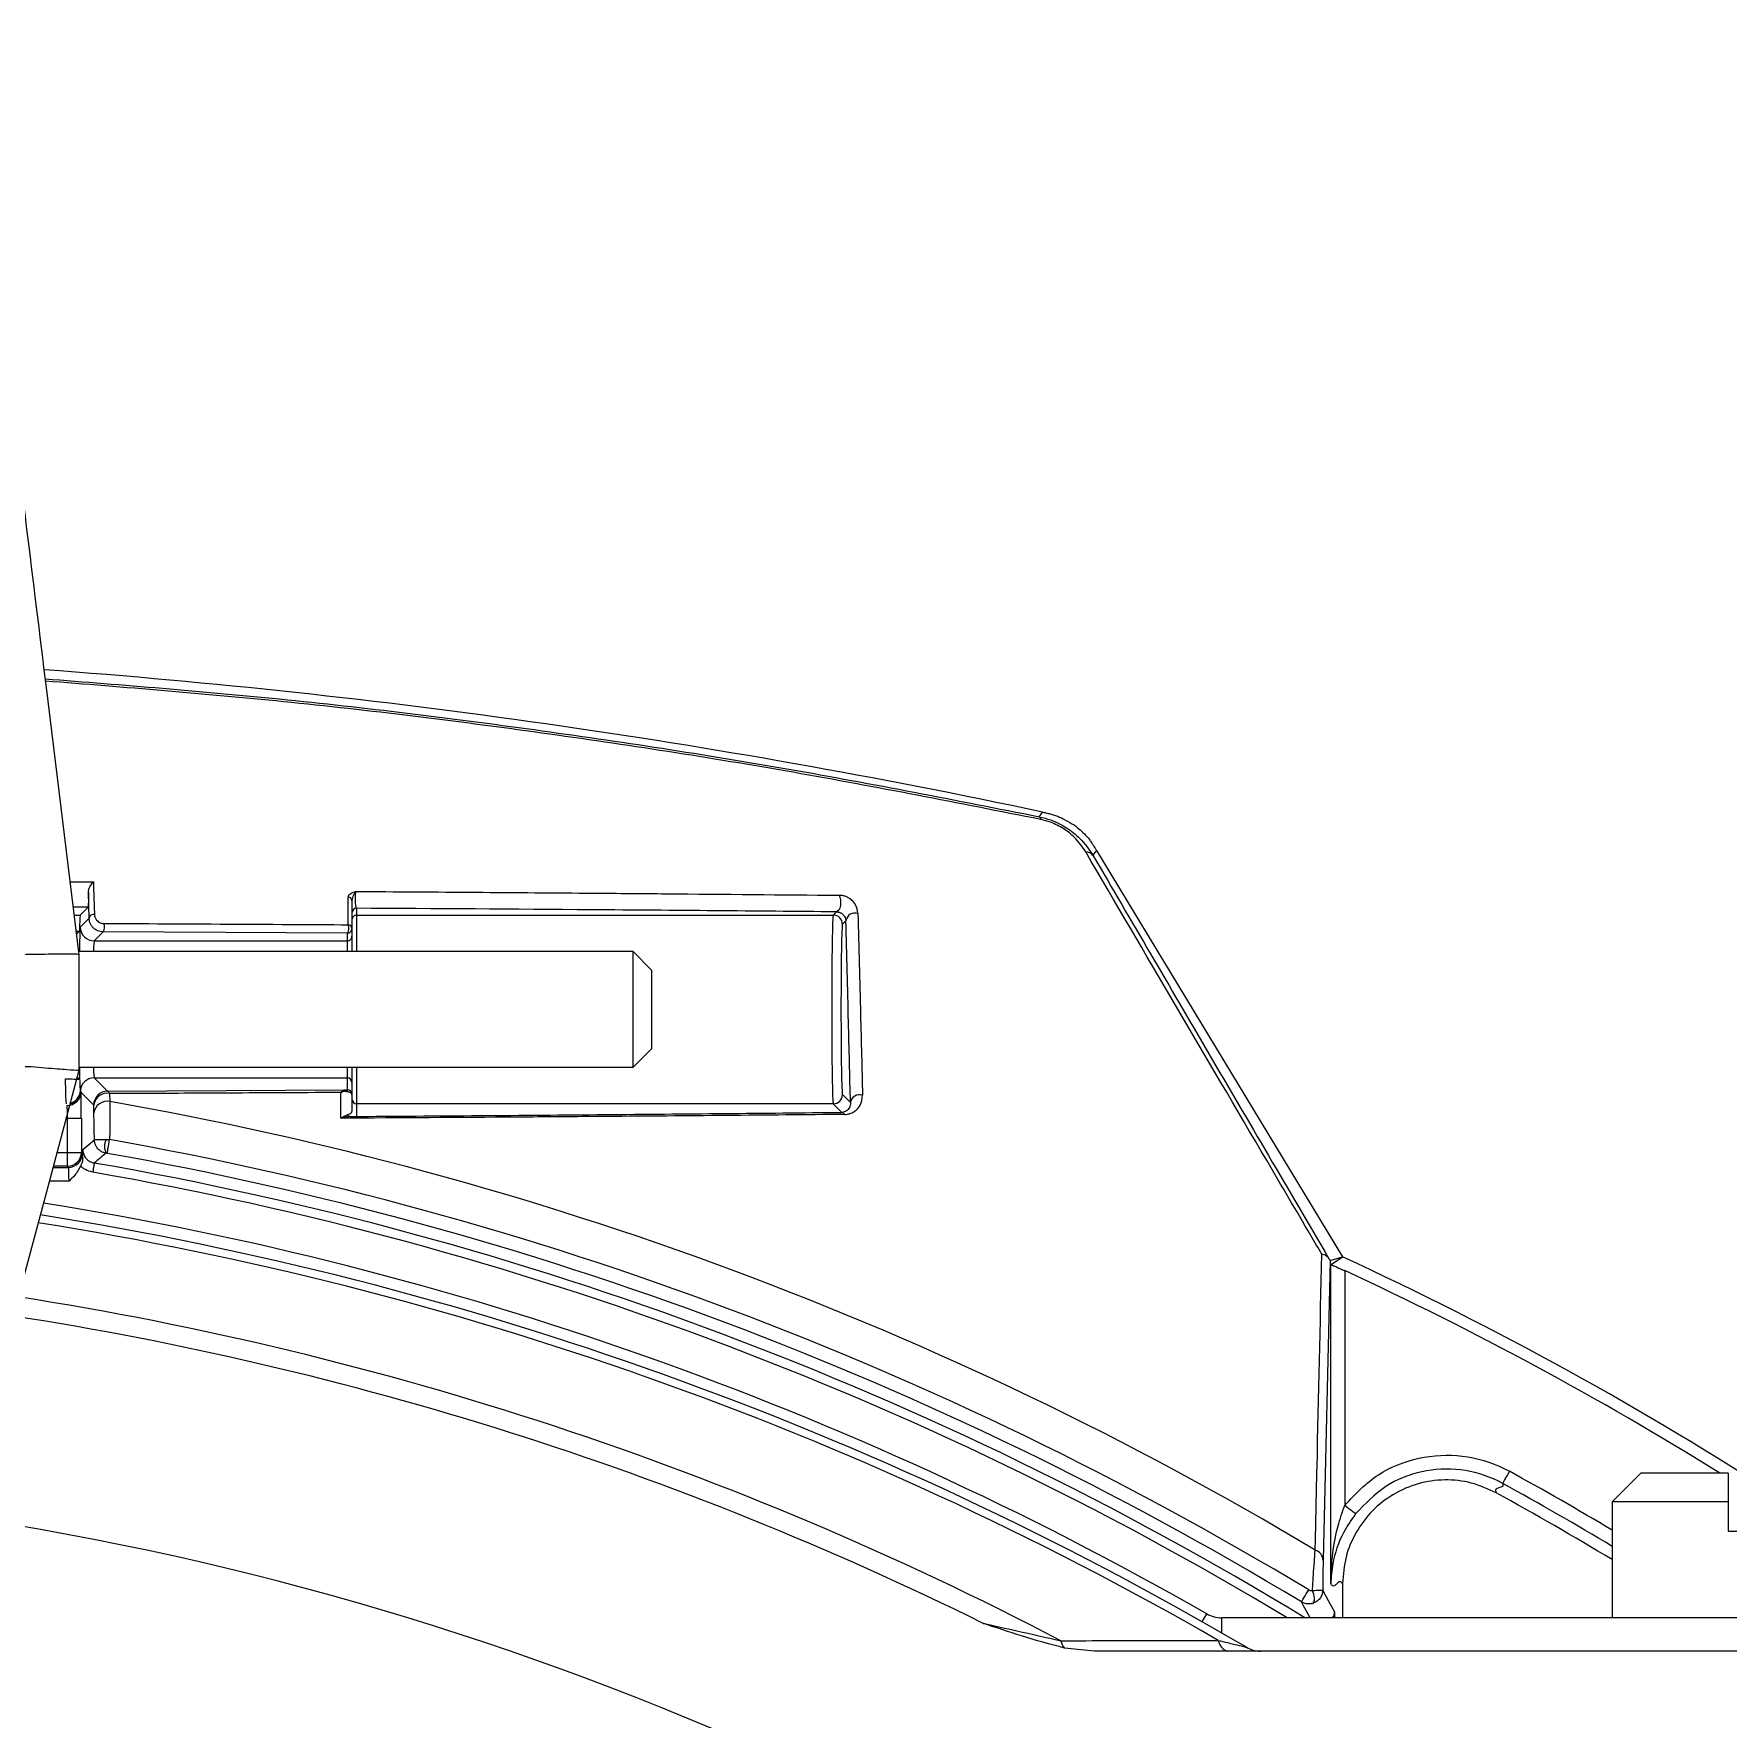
# Model space of a CAD drawing. Extents: x 7 to 135, y 3 to 97.
# Drawn here: x 129.423 to 131.254, y 44.61 to 46.432 of the extents above; entities that cross this region are included whole.
import ezdxf

# ---------------------------------------------------------------- set-up
doc = ezdxf.new("R2010")
doc.units = 0
doc.header["$MEASUREMENT"] = 0
doc.layers.add('OBJECT', color=7, linetype='CONTINUOUS')

msp = doc.modelspace()

# ---------------------------------------------------------------- linework, layer by layer
at = {"layer": 'OBJECT'}
for p, q in [((129.4362, 45.7251), (129.4716, 45.4365)), ((130.5712, 45.5492), (130.8372, 45.1099)), ((129.4826, 45.4759), (129.4819, 45.5041)), ((129.7667, 45.4947), (129.7667, 45.4648)), ((129.4816, 45.4879), (129.4653, 45.488)), ((129.4663, 45.4794), (129.4731, 45.4794)), ((129.4816, 45.4879), (129.4731, 45.4794)), ((129.4731, 45.4664), (129.4826, 45.4759)), ((129.7717, 45.4867), (129.7717, 45.4794)), ((129.7717, 45.4794), (130.2867, 45.4794)), ((129.7717, 45.4794), (129.7717, 45.4399)), ((130.2867, 45.4794), (130.2902, 45.4828)), ((129.4685, 45.4619), (129.4722, 45.4619)), ((129.4722, 45.4619), (129.4689, 45.4586)), ((129.4978, 45.4611), (129.4881, 45.4514)), ((129.7617, 45.4598), (129.4978, 45.4611)), ((129.7617, 45.4514), (129.7617, 45.4598)), ((129.7667, 45.4648), (129.7667, 45.4564)), ((130.3005, 45.4732), (130.2967, 45.4694)), ((130.0704, 45.4399), (129.4712, 45.4399)), ((129.4881, 45.4514), (129.7617, 45.4514)), ((129.7617, 45.4399), (129.7617, 45.4514)), ((129.7667, 45.4564), (129.7667, 45.4399)), ((130.0904, 45.4199), (130.0704, 45.4399)), ((130.0704, 45.3149), (130.0704, 45.4399)), ((129.4716, 45.4365), (129.4716, 45.3115)), ((129.4716, 45.4365), (129.4716, 45.4365)), ((130.0904, 45.4199), (130.0904, 45.335)), ((130.0704, 45.3149), (130.0904, 45.3349)), ((130.0904, 45.335), (130.0904, 45.3349)), ((129.4716, 45.3149), (130.0704, 45.3149)), ((129.4716, 45.3115), (129.4716, 45.3115)), ((129.7617, 45.3034), (129.7617, 45.3149)), ((129.7667, 45.3149), (129.7667, 45.2984)), ((129.7717, 45.3149), (129.7717, 45.2754)), ((129.4723, 45.3019), (129.4697, 45.3045)), ((129.4723, 45.3019), (129.4724, 45.3018)), ((129.4881, 45.3034), (129.5026, 45.289)), ((129.4881, 45.3034), (129.7617, 45.3034)), ((129.7617, 45.2906), (129.7617, 45.3034)), ((129.7667, 45.2984), (129.7667, 45.2856)), ((129.4582, 45.2754), (129.4582, 45.2754)), ((129.4732, 45.2894), (129.4738, 45.2888)), ((129.4732, 45.2894), (129.4732, 45.2894)), ((129.4738, 45.2888), (129.4739, 45.2876)), ((129.4876, 45.274), (129.4739, 45.2876)), ((129.5026, 45.289), (129.7589, 45.2904)), ((129.5048, 45.2864), (129.505, 45.2779)), ((129.7667, 45.2856), (129.7667, 45.2671)), ((130.2867, 45.2754), (129.7717, 45.2754)), ((129.7717, 45.2754), (129.7717, 45.2621)), ((130.2961, 45.2661), (130.2867, 45.2754)), ((130.2967, 45.2854), (130.3054, 45.2768)), ((129.4593, 45.2598), (129.4578, 45.2598)), ((129.4593, 45.2229), (129.4593, 45.2598)), ((129.4593, 45.2598), (129.4743, 45.2598)), ((129.4743, 45.2598), (129.4743, 45.2229)), ((129.4878, 45.2655), (129.4876, 45.274)), ((129.4479, 45.2229), (129.4593, 45.2229)), ((129.4593, 45.2229), (129.4743, 45.2229)), ((129.4593, 45.2079), (129.4593, 45.2229)), ((129.4743, 45.2229), (129.4754, 45.2217)), ((129.5021, 45.2218), (129.5009, 45.222)), ((129.501, 45.2368), (129.5048, 45.2367)), ((129.4435, 45.2067), (129.4604, 45.2067)), ((129.4593, 45.2079), (129.4438, 45.2079)), ((129.4604, 45.2067), (129.4593, 45.2079)), ((129.4609, 45.1917), (129.4395, 45.1917)), ((130.8237, 45.1061), (130.8372, 45.1099)), ((130.8237, 45.1061), (130.8161, 44.7824)), ((130.8244, 44.7565), (130.8244, 45.1017)), ((130.8394, 45.095), (130.8394, 44.8416)), ((131.1594, 44.8762), (131.1284, 44.8452)), ((131.2536, 44.8762), (131.1594, 44.8762)), ((131.2536, 44.8762), (131.2536, 44.8452)), ((131.1284, 44.8452), (131.1284, 44.7199)), ((131.2536, 44.8452), (131.1284, 44.8452)), ((131.2536, 44.8452), (131.2536, 44.8137)), ((131.2536, 44.8137), (131.3156, 44.8137)), ((130.8247, 44.7561), (130.8244, 44.7565)), ((130.8372, 44.7568), (130.8372, 44.7199)), ((130.8285, 44.7265), (130.8285, 44.7199)), ((130.6855, 44.7156), (130.6905, 44.7241)), ((131.6119, 44.7199), (130.7064, 44.7199)), ((130.7064, 44.7199), (130.7064, 44.7036)), ((130.569, 44.6839), (130.5366, 44.6872)), ((131.6089, 44.6839), (130.569, 44.6839))]:
    msp.add_line(p, q, dxfattribs=at)
at = {"layer": 'OBJECT', "flags": 128}
for points in [[(130.5094, 45.5856), (130.5113, 45.5883), (130.513, 45.5906)], [(130.5712, 45.5492), (130.5695, 45.5468), (130.5674, 45.5439)], [(129.4874, 45.5153), (129.4875, 45.5098), (129.4881, 45.4878), (129.4883, 45.48)], [(129.7627, 45.4689), (129.7626, 45.4744), (129.7626, 45.4988)], [(130.293, 45.5007), (130.294, 45.4985), (130.2945, 45.4957), (130.2947, 45.4927), (130.2945, 45.4897), (130.2938, 45.4869), (130.2928, 45.4848), (130.2915, 45.4834), (130.2902, 45.4828)], [(129.4716, 45.3115), (129.4361, 45.1788), (129.4005, 45.046)], [(129.4619, 45.2751), (129.4643, 45.2759), (129.4651, 45.2762)], [(129.4758, 45.2261), (129.4822, 45.2315), (129.4883, 45.2366)], [(129.5021, 45.2218), (129.5022, 45.2221), (129.5024, 45.2232), (129.5027, 45.2248), (129.503, 45.2268), (129.5035, 45.2292), (129.5039, 45.2318), (129.5044, 45.2343), (129.5048, 45.2367)], [(129.4882, 45.2113), (129.4882, 45.2111), (129.4881, 45.2105), (129.4879, 45.2096), (129.4877, 45.2084), (129.4875, 45.2069), (129.4872, 45.2052), (129.4869, 45.2034), (129.4865, 45.2015)], [(130.8244, 45.1017), (130.8247, 45.1018), (130.8372, 45.1099)], [(130.8394, 44.8416), (130.8417, 44.8399), (130.8439, 44.8382), (130.8459, 44.8366), (130.8477, 44.8352), (130.8491, 44.8341), (130.8502, 44.8332), (130.851, 44.8327), (130.8512, 44.8324)], [(130.7926, 44.737), (130.7928, 44.7374), (130.7934, 44.7383), (130.7942, 44.7397), (130.7953, 44.7414), (130.7966, 44.7435), (130.7979, 44.7457), (130.7992, 44.7479), (130.8005, 44.75)], [(130.8047, 44.7355), (130.8056, 44.7361), (130.8062, 44.7372), (130.8066, 44.7388), (130.8067, 44.7407), (130.8065, 44.7429), (130.8061, 44.7452), (130.8055, 44.7474), (130.8046, 44.7496)], [(130.8156, 44.7496), (130.8217, 44.7387), (130.8285, 44.7265)], [(130.8022, 44.7199), (130.7945, 44.7337), (130.7926, 44.737)]]:
    msp.add_lwpolyline(points, dxfattribs=at)
at = {"layer": 'OBJECT'}
for centre, radius, start, end in [((128.8469, 37.766), 8, 77.97978, 85.79165), ((130.5075, 45.5826), 0.00353, 359.3786, 57.7561), ((130.5599, 45.5384), 0.00927, 35.977, 92.5454), ((129.7623, 45.4943), 0.00445, 4.4728, 85.1455), ((129.4874, 45.4753), 0.00482, 79.357, 172.9209), ((129.7717, 45.4817), 0.005, 89.9969, 179.993), ((129.7717, 45.4744), 0.005, 89.9935, 179.9964), ((130.2867, 45.4694), 0.01, 0.0209, 89.9795), ((130.3102, 45.4717), 0.00988, 71.4738, 171.244), ((129.4881, 45.4664), 0.015, 180.0201, 269.9804), ((129.488, 45.4664), 0.0112, 331.5599, 19.8993), ((129.7548, 45.4651), 0.00871, 322.4265, 25.6733), ((129.7617, 45.4648), 0.005, 269.9952, 359.9964), ((129.7623, 45.4644), 0.00445, 4.4669, 85.0727), ((129.7617, 45.4564), 0.005, 269.9952, 359.9964), ((129.4881, 45.2884), 0.015, 90.021, 176.176), ((129.7617, 45.2984), 0.005, 0.0036, 90.0014), ((129.4593, 45.2883), 0.0146, 268.3618, 357.3238), ((129.4582, 45.2904), 0.015, 285.0028, 356.1753), ((129.4582, 45.2904), 0.015, 285.057, 356.1765), ((129.4588, 45.2898), 0.015, 294.6204, 356.1737), ((129.5026, 45.274), 0.015, 90.0211, 179.9794), ((129.502, 45.2722), 0.0145, 78.8446, 172.8325), ((129.5022, 45.2637), 0.0145, 78.8245, 172.8302), ((129.5013, 45.2857), 0.00348, 10.6295, 68.8265), ((128.8467, 41.5164), 3.8186, 59.1032, 80.0732), ((129.7587, 45.2861), 0.00434, 31.038, 88.2368), ((129.7617, 45.2856), 0.005, 0.007, 90.0014), ((129.7717, 45.2804), 0.005, 180.007, 270.0031), ((130.2867, 45.2854), 0.01, 270.0222, 359.9791), ((130.3151, 45.2752), 0.00991, 70.7655, 171.0529), ((129.765, 45.2658), 0.0041, 212.8875, 267.9155), ((130.2955, 45.2621), 0.004, 26.4707, 82.148), ((129.4593, 45.2229), 0.015, 270.0196, 359.9799), ((129.4604, 45.2217), 0.015, 270.0217, 359.9783), ((135.5662, 38.0182), 9.4172, 130.09617, 130.19684), ((129.5165, 45.2293), 0.0172, 153.8322, 205.0473), ((128.8467, 41.5164), 3.7629, 58.8591, 79.9688), ((128.8467, 41.5164), 3.778, 58.8591, 79.9688), ((128.8467, 41.5164), 3.7402, 58.9271, 80.15), ((128.8467, 41.5164), 3.7502, 58.6745, 80.15), ((128.8461, 41.5039), 3.711, 60.1986, 80.8973), ((128.8466, 41.4765), 3.7159, 60.0307, 81.007), ((128.8466, 41.4765), 3.7247, 59.5688, 80.9928), ((129.2727, 41.7084), 3.744, 56.943, 65.2999), ((129.2727, 41.7084), 3.7315, 58.0954, 65.174), ((128.8466, 41.4765), 3.6335, 62.354, 81.1438), ((128.8466, 41.4765), 3.6122, 63.6675, 81.1991), ((129.2727, 41.7084), 3.6183, 59.1455, 61.1728), ((128.8466, 41.5165), 3.35, 54.4956, 86.4858), ((129.2727, 41.7084), 3.591, 58.8852, 61.1913), ((129.2727, 41.7084), 3.6033, 59.003, 61.1729), ((130.8038, 44.7814), 0.0123, 4.3663, 72.3019), ((130.7064, 44.7519), 0.032, 240.1986, 270), ((130.5568, 44.7026), 0.0254, 197.2214, 217.3852), ((130.7169, 44.6977), 0.0143, 188.9053, 255.805), ((130.7484, 44.7139), 0.03, 239.5688, 270)]:
    msp.add_arc(centre, radius, start, end, dxfattribs=at)
for centre, major_axis, ratio, start_param, end_param in [((129.4732, 45.3774), (0, 0.102), 0.017455, 0.017453, 0.595192), ((130.2867, 45.3774), (0, 0.102), 0.015744, 0.017453, 3.124139), ((129.4732, 45.3774), (0, 0.089), 0.017455, 0.017453, 0.792247), ((130.2967, 45.3774), (0, 0.092), 0.017455, 0.017453, 3.124139), ((129.4882, 45.3774), (0, 0.074), 0.020993, 0.017453, 0.564989), ((129.4732, 45.3774), (0, 0.089), 0.017455, 2.349345, 2.584911), ((129.4882, 45.3774), (0, 0.074), 0.020993, 2.576604, 3.124139), ((129.4737, 45.2598), (0, 0.03), 0.017455, 4.712389, 5.899373), ((129.4587, 45.2598), (0, 0.015), 0.03491, 4.712389, 5.899373), ((129.4754, 45.1917), (0, 0.03), 0.017455, 5.645279, 6.265732), ((129.4604, 45.1917), (0, 0.015), 0.03491, 4.712389, 6.265732)]:
    msp.add_ellipse(centre, major_axis=major_axis, ratio=ratio, start_param=start_param, end_param=end_param, dxfattribs=at)
for points, knots in [([(129.349, 46.4316), (129.3497, 46.4259), (129.3532, 46.3975), (129.368, 46.2781), (129.3964, 46.0483), (129.4219, 45.8412), (129.4362, 45.7251)], [0, 0, 0, 0, 0.024147, 0.120738, 0.507103, 1, 1, 1, 1]), ([(129.435, 45.7346), (129.5196, 45.728), (129.6971, 45.7139), (129.9653, 45.6808), (130.2396, 45.6389), (130.4194, 45.6034), (130.5094, 45.5856)], [0, 0, 0, 0, 0.23145, 0.485505, 0.742746, 1, 1, 1, 1]), ([(130.511, 45.5826), (130.4221, 45.6002), (130.2443, 45.6354), (129.9709, 45.6775), (129.7013, 45.711), (129.5213, 45.7253), (129.4353, 45.7322)], [0, 0, 0, 0, 0.2540482, 0.5080857, 0.7651924, 1, 1, 1, 1]), ([(130.5094, 45.5856), (130.5135, 45.5846), (130.5238, 45.582), (130.5393, 45.5741), (130.5558, 45.5609), (130.5631, 45.5503), (130.5674, 45.5439)], [0, 0, 0, 0, 0.164032, 0.408421, 0.64565, 1, 1, 1, 1]), ([(130.513, 45.5906), (130.5134, 45.5905), (130.5144, 45.5903), (130.516, 45.59), (130.5193, 45.5892), (130.522, 45.5885), (130.5238, 45.588), (130.5245, 45.5878)], [0, 0, 0, 0, 0.049702, 0.113586, 0.235338, 0.682572, 1, 1, 1, 1]), ([(130.5245, 45.5878), (130.526, 45.5873), (130.5319, 45.5854), (130.5406, 45.5804), (130.5471, 45.5767)], [0, 0, 0, 0, 0.260236, 1, 1, 1, 1]), ([(130.5595, 45.5477), (130.5559, 45.553), (130.55, 45.5617), (130.5362, 45.5728), (130.5231, 45.5796), (130.5145, 45.5817), (130.511, 45.5826)], [0, 0, 0, 0, 0.3652808, 0.6014771, 0.8396456, 1, 1, 1, 1]), ([(130.5471, 45.5767), (130.5514, 45.5731), (130.558, 45.5677), (130.5635, 45.5609), (130.5646, 45.5594), (130.5648, 45.5591)], [0, 0, 0, 0, 0.60512, 0.9106509, 1, 1, 1, 1]), ([(130.5648, 45.5591), (130.5652, 45.5585), (130.566, 45.5574), (130.5671, 45.5557), (130.5682, 45.554), (130.5692, 45.5526), (130.5701, 45.5511), (130.5707, 45.5501), (130.5711, 45.5495), (130.5712, 45.5492)], [0, 0, 0, 0, 0.321715, 0.541323, 0.692917, 0.851482, 0.915052, 0.968167, 1, 1, 1, 1]), ([(130.8147, 45.1129), (130.8107, 45.1197), (130.7908, 45.1535), (130.7036, 45.3018), (130.624, 45.4376), (130.5595, 45.5477)], [0, 0, 0, 0, 0.04519, 0.225955, 1, 1, 1, 1]), ([(130.5674, 45.5439), (130.6088, 45.473), (130.6916, 45.3311), (130.7788, 45.1824), (130.8224, 45.108)], [0, 0, 0, 0, 0.499672, 1, 1, 1, 1]), ([(129.4619, 45.5154), (129.4686, 45.5154), (129.477, 45.5153), (129.4855, 45.5153), (129.4874, 45.5153)], [0, 0, 0, 0, 0.7796037, 1, 1, 1, 1]), ([(129.4819, 45.5041), (129.482, 45.505), (129.4822, 45.5071), (129.4837, 45.5107), (129.4856, 45.5134), (129.487, 45.5149), (129.4873, 45.5153), (129.4874, 45.5153)], [0, 0, 0, 0, 0.165113, 0.420214, 0.828938, 0.989839, 1, 1, 1, 1]), ([(129.4819, 45.5041), (129.4819, 45.5036), (129.4819, 45.5014), (129.4819, 45.4975), (129.4818, 45.4931), (129.4818, 45.4899), (129.4817, 45.4882), (129.4816, 45.488), (129.4816, 45.4879)], [0, 0, 0, 0, 0.06868, 0.268232, 0.468124, 0.671026, 0.878392, 1, 1, 1, 1]), ([(129.7626, 45.4988), (129.7628, 45.4996), (129.7631, 45.5011), (129.7658, 45.5033), (129.7688, 45.5043), (129.7707, 45.5049), (129.7708, 45.5049)], [0, 0, 0, 0, 0.265082, 0.529148, 0.992273, 1, 1, 1, 1]), ([(129.7667, 45.4947), (129.7668, 45.4955), (129.767, 45.4971), (129.7686, 45.5008), (129.7698, 45.5036), (129.7707, 45.5049), (129.7708, 45.5049)], [0, 0, 0, 0, 0.198955, 0.436567, 0.990645, 1, 1, 1, 1]), ([(129.7708, 45.5049), (129.7707, 45.5046), (129.7705, 45.5037), (129.7703, 45.5016), (129.7701, 45.4985), (129.7701, 45.4951), (129.7703, 45.4918), (129.7706, 45.4891), (129.7711, 45.4871), (129.7715, 45.4869), (129.7717, 45.4867)], [0, 0, 0, 0, 0.058898, 0.185065, 0.307241, 0.430944, 0.561738, 0.702523, 0.850453, 1, 1, 1, 1]), ([(129.7708, 45.5049), (129.8571, 45.5043), (129.9702, 45.5035), (130.1436, 45.5021), (130.231, 45.5013), (130.293, 45.5007)], [0, 0, 0, 0, 0.4848962, 0.6347553, 1, 1, 1, 1]), ([(130.3134, 45.481), (130.3129, 45.4843), (130.3123, 45.4886), (130.308, 45.4944), (130.3044, 45.4974), (130.3003, 45.4995), (130.2965, 45.5005), (130.2941, 45.5007), (130.293, 45.5007)], [0, 0, 0, 0, 0.411875, 0.557482, 0.704331, 0.805248, 0.906377, 1, 1, 1, 1]), ([(129.4978, 45.4611), (129.4974, 45.4611), (129.4959, 45.4612), (129.4934, 45.4617), (129.4902, 45.463), (129.4874, 45.4651), (129.4844, 45.4686), (129.4829, 45.4724), (129.4827, 45.4751), (129.4826, 45.4759)], [0, 0, 0, 0, 0.048167, 0.1656961, 0.2786872, 0.4310618, 0.5736869, 0.8790935, 1, 1, 1, 1]), ([(129.4883, 45.48), (129.4886, 45.4782), (129.489, 45.4758), (129.4915, 45.4729), (129.4933, 45.4716), (129.4955, 45.4706), (129.4972, 45.4703), (129.4982, 45.4703), (129.4985, 45.4703)], [0, 0, 0, 0, 0.460688, 0.6063, 0.752834, 0.854893, 0.957624, 1, 1, 1, 1]), ([(130.2902, 45.4828), (130.2027, 45.4836), (130.0339, 45.4851), (129.857, 45.4862), (129.7717, 45.4867)], [0, 0, 0, 0, 0.517852, 1, 1, 1, 1]), ([(130.2902, 45.4828), (130.2906, 45.4828), (130.2912, 45.4828), (130.2923, 45.4826), (130.2932, 45.4824), (130.2944, 45.4819), (130.2958, 45.4812), (130.2977, 45.4797), (130.2999, 45.4768), (130.3002, 45.4746), (130.3005, 45.4732)], [0, 0, 0, 0, 0.070281, 0.08684, 0.131028, 0.175411, 0.225943, 0.308325, 0.525403, 1, 1, 1, 1]), ([(130.3134, 45.481), (130.3143, 45.4446), (130.316, 45.3792), (130.3177, 45.3136), (130.3184, 45.2846)], [0, 0, 0, 0, 0.55729, 1, 1, 1, 1]), ([(129.4985, 45.4703), (129.5018, 45.4702), (129.518, 45.4702), (129.5858, 45.4699), (129.6708, 45.4694), (129.742, 45.469), (129.7627, 45.4689)], [0, 0, 0, 0, 0.036338, 0.181698, 0.763313, 1, 1, 1, 1]), ([(130.3054, 45.2768), (130.3046, 45.3058), (130.303, 45.3714), (130.3014, 45.4367), (130.3005, 45.4732)], [0, 0, 0, 0, 0.442708, 1, 1, 1, 1]), ([(129.4716, 45.4365), (129.4703, 45.4368), (129.4675, 45.4373), (129.4467, 45.4372), (129.417, 45.4364), (129.3921, 45.4365), (129.3801, 45.4365)], [0, 0, 0, 0, 0.253586, 0.507166, 0.760848, 1, 1, 1, 1]), ([(129.4716, 45.3115), (129.4714, 45.3114), (129.4706, 45.3112), (129.4606, 45.3121), (129.4369, 45.3136), (129.4081, 45.3167), (129.388, 45.3133), (129.3801, 45.312)], [0, 0, 0, 0, 0.09751, 0.351329, 0.599305, 0.843154, 1, 1, 1, 1]), ([(129.4582, 45.2754), (129.4582, 45.2754), (129.458, 45.2758), (129.4576, 45.2805), (129.4573, 45.2948), (129.4572, 45.3022)], [0, 0, 0, 0, 0.030067, 0.495865, 1, 1, 1, 1]), ([(129.4572, 45.3022), (129.4585, 45.3022), (129.461, 45.3022), (129.4648, 45.3022), (129.4686, 45.3021), (129.4716, 45.302), (129.4721, 45.3019), (129.4724, 45.3018)], [0, 0, 0, 0, 0.123346, 0.246036, 0.422136, 0.692188, 1, 1, 1, 1]), ([(129.4724, 45.3018), (129.4725, 45.2996), (129.4727, 45.2924), (129.473, 45.2906), (129.4732, 45.2894)], [0, 0, 0, 0, 0.306656, 1, 1, 1, 1]), ([(129.7546, 45.2876), (129.7453, 45.2875), (129.6983, 45.2873), (129.6154, 45.2868), (129.5408, 45.2865), (129.5048, 45.2864)], [0, 0, 0, 0, 0.114296, 0.571564, 1, 1, 1, 1]), ([(129.505, 45.2779), (129.505, 45.2723), (129.505, 45.2609), (129.5049, 45.2449), (129.5048, 45.2367)], [0, 0, 0, 0, 0.483501, 1, 1, 1, 1]), ([(129.7546, 45.2876), (129.7547, 45.2876), (129.7547, 45.2877), (129.7548, 45.2878), (129.7551, 45.288), (129.7555, 45.2885), (129.757, 45.2898), (129.758, 45.2901), (129.7589, 45.2904)], [0, 0, 0, 0, 0.0131978, 0.0265443, 0.0685116, 0.177474, 0.3049177, 1, 1, 1, 1]), ([(129.7625, 45.2883), (129.7608, 45.2885), (129.7588, 45.2887), (129.7562, 45.2881), (129.7554, 45.2878), (129.755, 45.2877), (129.7548, 45.2876), (129.7547, 45.2876), (129.7546, 45.2876)], [0, 0, 0, 0, 0.6929906, 0.8224948, 0.9314848, 0.9733386, 0.986821, 1, 1, 1, 1]), ([(129.7547, 45.2597), (129.7547, 45.2653), (129.7547, 45.2711), (129.7547, 45.2804), (129.7547, 45.2841), (129.7546, 45.2876)], [0, 0, 0, 0, 0.598073, 0.623935, 1, 1, 1, 1]), ([(129.7589, 45.2904), (129.7593, 45.2904), (129.7612, 45.2905), (129.7615, 45.2906), (129.7617, 45.2906)], [0, 0, 0, 0, 0.2373835, 1, 1, 1, 1]), ([(129.7667, 45.2856), (129.7667, 45.2858), (129.7666, 45.2865), (129.7654, 45.2874), (129.7631, 45.2881), (129.7625, 45.2883)], [0, 0, 0, 0, 0.158127, 0.7559403, 1, 1, 1, 1]), ([(130.3054, 45.2768), (130.3052, 45.2749), (130.3048, 45.2714), (130.302, 45.2682), (130.2992, 45.2665), (130.297, 45.2662), (130.2961, 45.2661)], [0, 0, 0, 0, 0.411091, 0.736165, 0.888279, 1, 1, 1, 1]), ([(130.2991, 45.2639), (130.2992, 45.2639), (130.3011, 45.2639), (130.305, 45.2646), (130.3112, 45.2677), (130.317, 45.2741), (130.3179, 45.2809), (130.3184, 45.2846)], [0, 0, 0, 0, 0.005804, 0.131653, 0.290308, 0.607033, 1, 1, 1, 1]), ([(129.4883, 45.2366), (129.4883, 45.2412), (129.4881, 45.2522), (129.4879, 45.2606), (129.4878, 45.2655)], [0, 0, 0, 0, 0.412815, 1, 1, 1, 1]), ([(130.2991, 45.2639), (130.2142, 45.2631), (130.1018, 45.2621), (129.9233, 45.2608), (129.827, 45.2602), (129.7587, 45.2598), (129.7547, 45.2597)], [0, 0, 0, 0, 0.481588, 0.637009, 0.978684, 1, 1, 1, 1]), ([(129.7547, 45.2597), (129.7547, 45.2598), (129.7571, 45.2616), (129.7594, 45.2626), (129.7616, 45.2635)], [0, 0, 0, 0, 0.011363, 1, 1, 1, 1]), ([(129.7649, 45.2617), (129.7621, 45.2614), (129.7588, 45.261), (129.7553, 45.2599), (129.7547, 45.2597), (129.7547, 45.2597)], [0, 0, 0, 0, 0.834062, 0.98735, 1, 1, 1, 1]), ([(129.7616, 45.2635), (129.7626, 45.2639), (129.766, 45.265), (129.7664, 45.2663), (129.7667, 45.2671)], [0, 0, 0, 0, 0.292953, 1, 1, 1, 1]), ([(129.7649, 45.2617), (129.7655, 45.2617), (129.8587, 45.2623), (130.0395, 45.2636), (130.2112, 45.2653), (130.2961, 45.2661)], [0, 0, 0, 0, 0.0033068, 0.507659, 1, 1, 1, 1]), ([(129.4757, 45.2158), (129.4757, 45.2169), (129.4757, 45.2205), (129.4758, 45.2238), (129.4758, 45.226), (129.4758, 45.2261)], [0, 0, 0, 0, 0.3034835, 0.9876848, 1, 1, 1, 1]), ([(129.4758, 45.2261), (129.4758, 45.2258), (129.4758, 45.2239), (129.4767, 45.2203), (129.4794, 45.216), (129.4833, 45.2127), (129.4866, 45.2118), (129.4882, 45.2113)], [0, 0, 0, 0, 0.035503, 0.276626, 0.517719, 0.75885, 1, 1, 1, 1]), ([(129.4883, 45.2366), (129.4883, 45.2366), (129.4884, 45.2367), (129.4885, 45.2367), (129.4887, 45.2368), (129.4893, 45.2368), (129.4907, 45.2369), (129.4937, 45.2369), (129.4976, 45.2369), (129.5, 45.2368), (129.501, 45.2368)], [0, 0, 0, 0, 0.006939, 0.098996, 0.152672, 0.239576, 0.398932, 0.676867, 0.857235, 1, 1, 1, 1]), ([(129.5009, 45.222), (129.4998, 45.2222), (129.4974, 45.2228), (129.4936, 45.2251), (129.4907, 45.2284), (129.4892, 45.2316), (129.4887, 45.2335), (129.4885, 45.2346), (129.4884, 45.2353), (129.4884, 45.2358), (129.4884, 45.2361), (129.4884, 45.2363), (129.4884, 45.2364), (129.4883, 45.2365), (129.4883, 45.2366), (129.4883, 45.2366)], [0, 0, 0, 0, 0.143338, 0.323727, 0.600802, 0.763167, 0.850031, 0.90317, 0.936977, 0.958882, 0.973101, 0.982388, 0.98851, 0.993043, 1, 1, 1, 1]), ([(129.4735, 45.208), (129.4715, 45.2046), (129.4681, 45.1987), (129.463, 45.1939), (129.4609, 45.1918), (129.4609, 45.1917)], [0, 0, 0, 0, 0.566648, 0.992566, 1, 1, 1, 1]), ([(129.4757, 45.2158), (129.4755, 45.2143), (129.4752, 45.2118), (129.474, 45.2091), (129.4735, 45.208)], [0, 0, 0, 0, 0.588228, 1, 1, 1, 1]), ([(129.4865, 45.2015), (129.4838, 45.2022), (129.4799, 45.2033), (129.4758, 45.206), (129.4742, 45.2074), (129.4735, 45.208)], [0, 0, 0, 0, 0.5686882, 0.8103266, 1, 1, 1, 1]), ([(130.8075, 44.7931), (130.8077, 44.7991), (130.8083, 44.829), (130.8107, 44.9361), (130.813, 45.0364), (130.8147, 45.1129)], [0, 0, 0, 0, 0.055718, 0.278597, 1, 1, 1, 1]), ([(130.8224, 45.108), (130.8215, 45.1091), (130.8197, 45.1113), (130.8165, 45.1125), (130.8147, 45.1129), (130.8147, 45.1129)], [0, 0, 0, 0, 0.487819, 0.979721, 1, 1, 1, 1]), ([(130.8224, 45.108), (130.8227, 45.1077), (130.8233, 45.1067), (130.8236, 45.1062), (130.8237, 45.1061), (130.8237, 45.1061)], [0, 0, 0, 0, 0.265025, 0.643392, 1, 1, 1, 1]), ([(130.8244, 45.1017), (130.8246, 45.1016), (130.8249, 45.1015), (130.8272, 45.1005), (130.8306, 45.0991), (130.8348, 45.0971), (130.8379, 45.0957), (130.8394, 45.095)], [0, 0, 0, 0, 0.19239, 0.384621, 0.583424, 0.799103, 1, 1, 1, 1]), ([(130.8394, 44.8416), (130.8509, 44.8536), (130.8733, 44.877), (130.9191, 44.8948), (130.9667, 44.8973), (130.9996, 44.8877), (131.0154, 44.8793), (131.0173, 44.8783)], [0, 0, 0, 0, 0.250402, 0.489128, 0.727846, 0.96662, 1, 1, 1, 1]), ([(131.0101, 44.8652), (131.0101, 44.8652), (131.0084, 44.8661), (130.9942, 44.8734), (130.9649, 44.8822), (130.9224, 44.8799), (130.8815, 44.8641), (130.8615, 44.8431), (130.8512, 44.8324)], [0, 0, 0, 0, 0.000013, 0.033381, 0.272162, 0.510881, 0.749603, 1, 1, 1, 1]), ([(131.0173, 44.8783), (131.0164, 44.8766), (131.0145, 44.8732), (131.0121, 44.8689), (131.0105, 44.8658), (131.0102, 44.8654), (131.0101, 44.8652)], [0, 0, 0, 0, 0.249997, 0.499985, 0.74998, 1, 1, 1, 1]), ([(131.0032, 44.855), (130.9943, 44.859), (130.9767, 44.8671), (130.9474, 44.87), (130.9185, 44.866), (130.8916, 44.8543), (130.8684, 44.8364), (130.851, 44.813), (130.8393, 44.7859), (130.8379, 44.7666), (130.8372, 44.7568)], [0, 0, 0, 0, 0.125013, 0.24991, 0.374848, 0.499972, 0.62476, 0.749754, 0.874721, 1, 1, 1, 1]), ([(131.0101, 44.8652), (131.0103, 44.8641), (131.0108, 44.8621), (131.0078, 44.8608), (131.0044, 44.8599), (131.0018, 44.8584), (131.0027, 44.8562), (131.0032, 44.855)], [0, 0, 0, 0, 0.1990153, 0.3802849, 0.6203343, 0.8020631, 1, 1, 1, 1]), ([(130.8244, 44.7565), (130.8244, 44.7567), (130.8245, 44.7648), (130.8256, 44.7858), (130.83, 44.8143), (130.8368, 44.8342), (130.8394, 44.8416)], [0, 0, 0, 0, 0.0053474, 0.2854596, 0.7314693, 1, 1, 1, 1]), ([(130.8512, 44.8324), (130.8467, 44.8258), (130.8347, 44.8086), (130.8264, 44.7826), (130.8245, 44.7639), (130.8244, 44.7566), (130.8244, 44.7565)], [0, 0, 0, 0, 0.275514, 0.71827, 0.994935, 1, 1, 1, 1]), ([(130.8046, 44.7496), (130.8049, 44.7551), (130.806, 44.7719), (130.8069, 44.7846), (130.8075, 44.7931)], [0, 0, 0, 0, 0.331242, 1, 1, 1, 1]), ([(130.8161, 44.7824), (130.8159, 44.7746), (130.8157, 44.7647), (130.8156, 44.7523), (130.8156, 44.7496)], [0, 0, 0, 0, 0.7852213, 1, 1, 1, 1]), ([(130.8005, 44.75), (130.8009, 44.7498), (130.8019, 44.7493), (130.8033, 44.7493), (130.8042, 44.7495), (130.8046, 44.7496)], [0, 0, 0, 0, 0.3472044, 0.6997821, 1, 1, 1, 1]), ([(130.8046, 44.7496), (130.806, 44.7496), (130.8091, 44.7496), (130.8124, 44.7497), (130.8143, 44.7497), (130.8151, 44.7497), (130.8154, 44.7497), (130.8155, 44.7496), (130.8156, 44.7496), (130.8156, 44.7496)], [0, 0, 0, 0, 0.213313, 0.482367, 0.699842, 0.809756, 0.904583, 0.992373, 1, 1, 1, 1]), ([(130.8156, 44.7496), (130.8156, 44.7496), (130.8156, 44.749), (130.8155, 44.7483), (130.8153, 44.7472), (130.8151, 44.746), (130.8144, 44.7437), (130.8125, 44.7405), (130.8092, 44.7372), (130.8061, 44.736), (130.8047, 44.7355)], [0, 0, 0, 0, 0.007643, 0.095777, 0.121358, 0.187691, 0.297797, 0.51772, 0.786314, 1, 1, 1, 1]), ([(130.8372, 44.7568), (130.8364, 44.7578), (130.8348, 44.7596), (130.8322, 44.7579), (130.8297, 44.7555), (130.8271, 44.7536), (130.8255, 44.7552), (130.8247, 44.7561)], [0, 0, 0, 0, 0.198375, 0.381097, 0.621355, 0.803022, 1, 1, 1, 1]), ([(130.8047, 44.7355), (130.8036, 44.7352), (130.801, 44.7347), (130.7967, 44.7351), (130.794, 44.7364), (130.7926, 44.737)], [0, 0, 0, 0, 0.283487, 0.636324, 1, 1, 1, 1]), ([(130.8263, 44.7199), (130.8268, 44.7207), (130.8283, 44.7228), (130.8285, 44.7251), (130.8285, 44.7265), (130.8285, 44.7265)], [0, 0, 0, 0, 0.360073, 0.985127, 1, 1, 1, 1]), ([(130.8285, 44.7265), (130.8285, 44.7265), (130.8285, 44.7243), (130.8282, 44.7221), (130.8278, 44.7199)], [0, 0, 0, 0, 0.0256286, 1, 1, 1, 1]), ([(130.4489, 44.7139), (130.4611, 44.7112), (130.4892, 44.705), (130.5168, 44.6987), (130.5326, 44.6951)], [0, 0, 0, 0, 0.430842, 1, 1, 1, 1]), ([(130.5366, 44.6872), (130.5211, 44.6914), (130.4918, 44.6993), (130.4629, 44.7093), (130.4491, 44.7138), (130.4489, 44.7139)], [0, 0, 0, 0, 0.525662, 0.992824, 1, 1, 1, 1]), ([(130.5326, 44.6951), (130.5507, 44.6952), (130.6078, 44.6953), (130.6643, 44.6954), (130.7028, 44.6955)], [0, 0, 0, 0, 0.317174, 1, 1, 1, 1]), ([(130.7028, 44.6955), (130.7061, 44.6947), (130.7141, 44.6928), (130.7242, 44.6903), (130.7309, 44.6886), (130.733, 44.6881), (130.7331, 44.6881), (130.7332, 44.688)], [0, 0, 0, 0, 0.266162, 0.648888, 0.85682, 0.941656, 1, 1, 1, 1])]:
    msp.add_open_spline(points, degree=3, knots=knots, dxfattribs=at)

doc.saveas('drawing.dxf')
